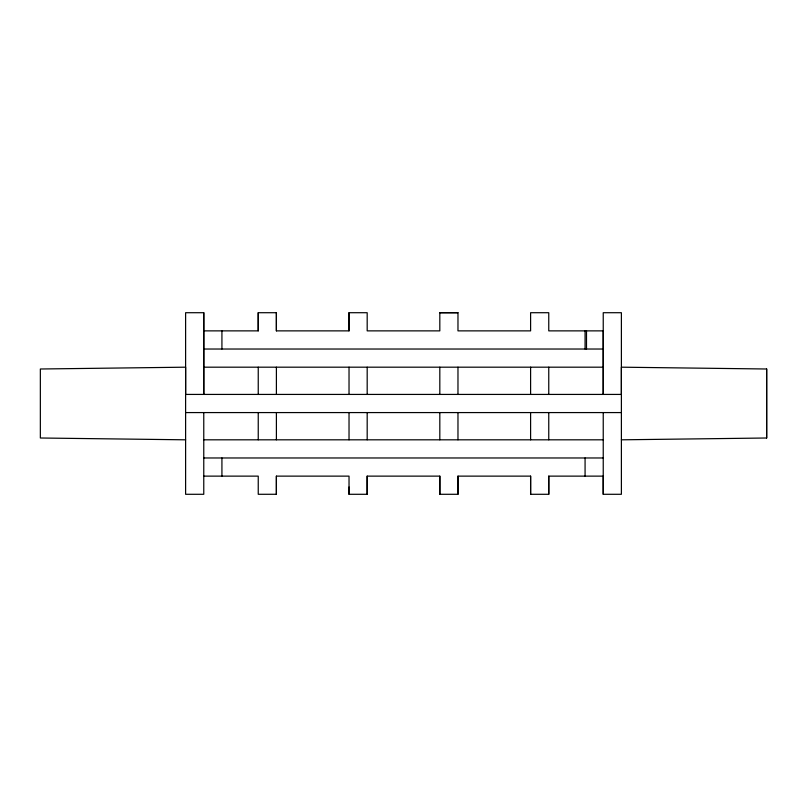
<?xml version="1.0" encoding="UTF-8"?>
<svg xmlns="http://www.w3.org/2000/svg" width="807" height="807" viewBox="0 0 807 807"><rect width="100%" height="100%" fill="white"/><g stroke="black" fill="none" stroke-linecap="round" stroke-linejoin="round"><path stroke-width="1.21" d="M203.768 312.713L203.768 394.421L203.768 312.713L185.61 312.713L185.61 394.421L621.39 394.421L621.39 312.713L603.233 312.713L603.233 394.421L603.233 330.87L548.76 330.87L548.76 312.713L530.602 312.713L530.602 330.87L457.973 330.87L457.973 312.713L439.815 312.713L439.815 330.87L367.185 330.87L367.185 312.713L349.028 312.713L349.028 330.87L276.398 330.87L276.398 312.713L258.24 312.713L258.24 330.87L203.768 330.87M203.768 476.13L258.24 476.13L258.24 494.288L276.398 494.277L276.398 476.13L349.028 476.13L349.028 494.288L367.185 494.288L367.185 476.13L439.815 476.13L439.815 494.288L457.973 494.288L457.973 476.13L530.602 476.13L530.602 494.288L548.76 494.288L548.76 476.13L603.233 476.13L603.233 494.288L621.39 494.288L621.39 367.185L766.65 369.001L766.65 437.999L621.39 439.815M349.028 494.288L349.028 487.025M203.768 349.028L603.233 349.028M203.768 367.185L603.233 367.185M185.61 412.579L621.39 412.579M203.768 439.815L603.233 439.815M203.768 457.973L603.233 457.973M185.61 439.815L40.35 437.999L40.35 369.001L185.61 367.185L185.61 494.288L203.768 494.288L203.768 412.579M457.973 312.713L439.815 312.713M766.65 369.001L766.65 437.999M603.233 412.579L603.233 494.288M586.497 330.87L586.497 349.028M585.075 330.87L585.075 349.028M585.075 457.973L585.075 476.13M548.76 367.185L548.76 394.421M548.76 412.579L548.76 439.815M548.76 476.13L548.76 494.288M530.602 367.185L530.602 394.421M530.602 412.579L530.602 439.815M530.602 476.13L530.602 494.288M457.973 367.185L457.973 394.421M457.973 412.579L457.973 439.815M457.973 476.13L457.973 494.288M439.815 367.185L439.815 394.421M439.815 412.579L439.815 439.815M439.815 476.13L439.815 494.288M367.185 367.185L367.185 394.421M367.185 412.579L367.185 439.815M367.185 476.13L367.185 494.288M349.028 312.713L349.028 330.87M349.028 367.185L349.028 394.421M349.028 412.579L349.028 439.815M276.398 312.713L276.398 330.87M276.398 367.185L276.398 394.421M276.398 412.579L276.398 439.815M276.398 476.13L276.398 494.277M258.24 312.713L258.24 330.87M258.24 367.185L258.24 394.421M258.24 412.579L258.24 439.815M221.925 330.87L221.925 349.028M221.925 457.973L221.925 476.13"/></g></svg>
